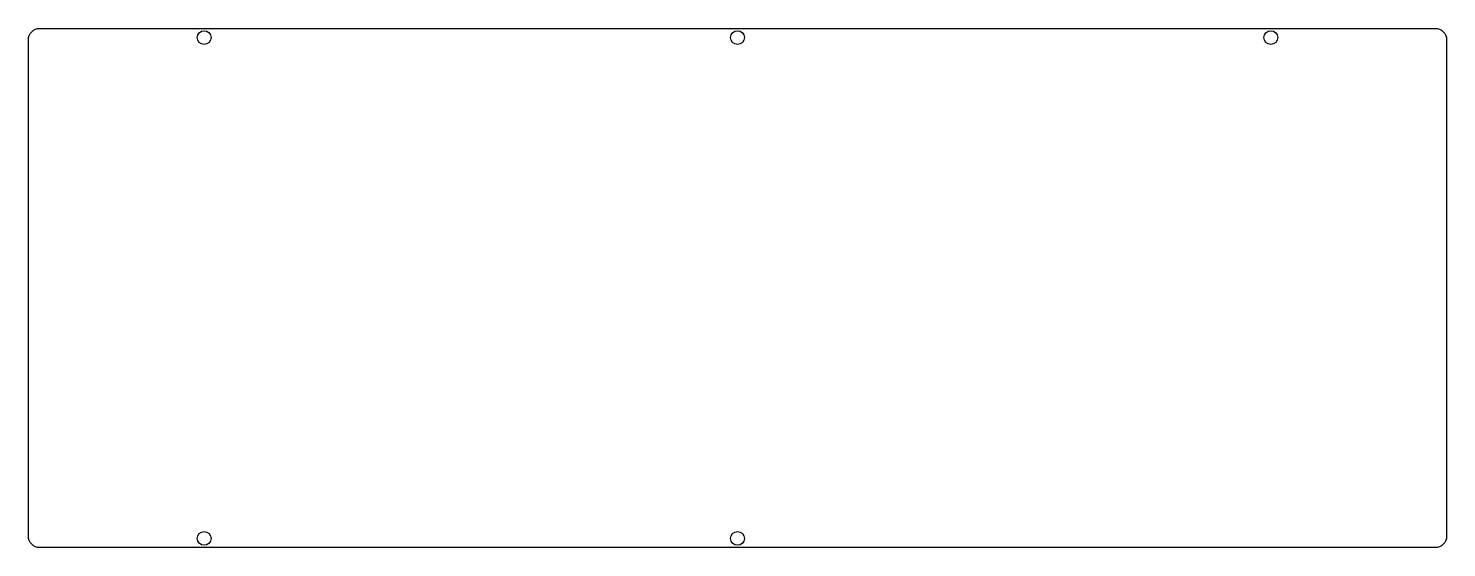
# Model space of a CAD drawing. Header units: millimetres. Extents: x -155 to 155, y 115 to 228.
import ezdxf

# ---------------------------------------------------------------- set-up
doc = ezdxf.new("R2010")
doc.units = ezdxf.units.MM
doc.layers.get('0').update_dxf_attribs({"linetype": 'CONTINUOUS'})

msp = doc.modelspace()

# ---------------------------------------------------------------- linework, layer by layer
msp.add_lwpolyline([(-152.2, 228.46), (152.2, 228.46, -0.414214), (154.7, 225.96), (154.7, 140.29), (154.7, 117.67, -0.414214), (152.2, 115.17), (-152.2, 115.17, -0.414214), (-154.7, 117.67), (-154.7, 225.96, -0.414214)], format="xyb", close=True)
for centre in [(-116.35, 226.45), (0, 226.45), (116.35, 226.45), (-116.35, 117.18), (0, 117.18)]:
    msp.add_circle(centre, 1.5)

doc.saveas('drawing.dxf')
